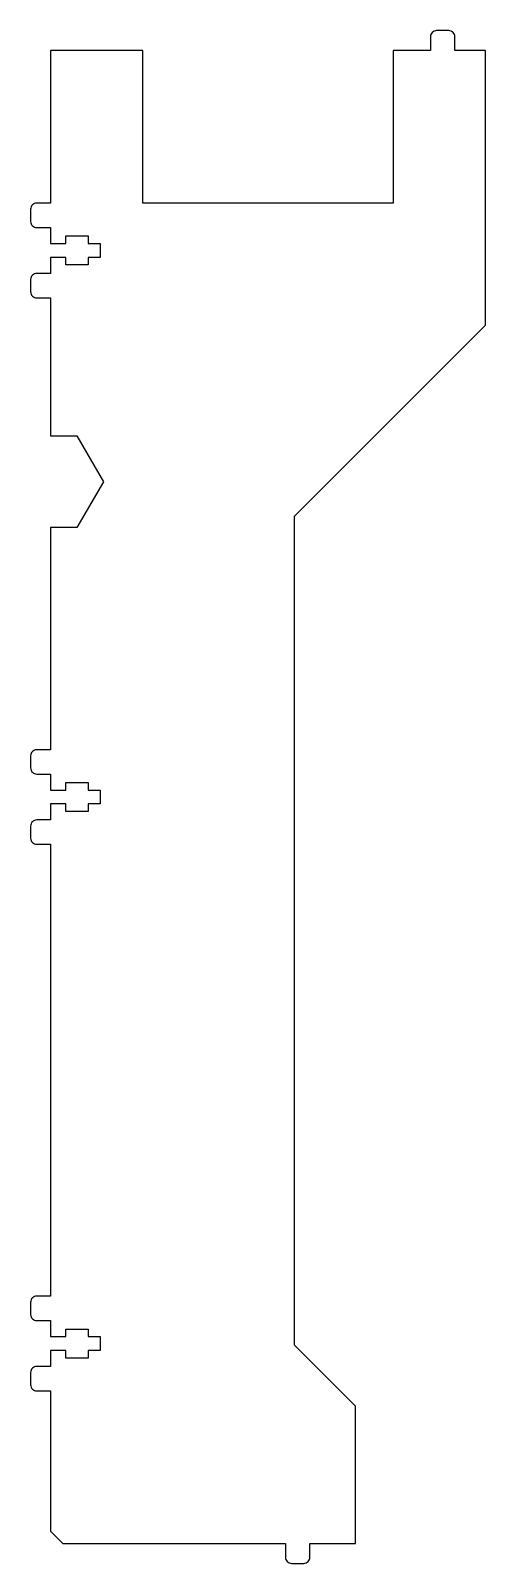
# Model space of a CAD drawing. Header units: millimetres. Extents: x -7 to 142, y -6 to 496.
import ezdxf

# ---------------------------------------------------------------- set-up
doc = ezdxf.new("R2010")
doc.units = ezdxf.units.MM

msp = doc.modelspace()

# ---------------------------------------------------------------- linework, layer by layer
msp.add_lwpolyline([(0, 4), (4, 0), (77, 0), (77, -4.5, 0.414214), (79, -6.5), (83, -6.5, 0.414214), (85, -4.5), (85, 0), (100, 0), (100, 45), (80, 65), (80, 336.5), (142.5, 399), (142.5, 489), (132.5, 489), (132.5, 493.5, 0.414214), (130.5, 495.5), (126.5, 495.5, 0.414214), (124.5, 493.5), (124.5, 489), (112.25, 489), (112.25, 439), (30.25, 439), (30.25, 489), (0, 489), (0, 439), (-4.5, 439, 0.414214), (-6.5, 437), (-6.5, 433, 0.414214), (-4.5, 431), (0, 431), (0, 425.75), (5, 425.75), (5, 428.25), (12.3, 428.25), (12.3, 425.75), (16.3, 425.75), (16.3, 421.25), (12.3, 421.25), (12.3, 418.75), (5, 418.75), (5, 421.25), (0, 421.25), (0, 416), (-4.5, 416, 0.414214), (-6.5, 414), (-6.5, 410, 0.414214), (-4.5, 408), (0, 408), (0, 362.75), (8.66, 362.75), (17.32, 347.75), (8.66, 332.75), (0, 332.75), (0, 260), (-4.5, 260, 0.414214), (-6.5, 258), (-6.5, 254, 0.414214), (-4.5, 252), (0, 252), (0, 246.75), (5, 246.75), (5, 249.25), (12.3, 249.25), (12.3, 246.75), (16.3, 246.75), (16.3, 242.25), (12.3, 242.25), (12.3, 239.75), (5, 239.75), (5, 242.25), (0, 242.25), (0, 237), (-4.5, 237, 0.414214), (-6.5, 235), (-6.5, 231, 0.414214), (-4.5, 229), (0, 229), (0, 81), (-4.5, 81, 0.414214), (-6.5, 79), (-6.5, 75, 0.414214), (-4.5, 73), (0, 73), (0, 67.75), (5, 67.75), (5, 70.25), (12.3, 70.25), (12.3, 67.75), (16.3, 67.75), (16.3, 63.25), (12.3, 63.25), (12.3, 60.75), (5, 60.75), (5, 63.25), (0, 63.25), (0, 58), (-4.5, 58, 0.414214), (-6.5, 56), (-6.5, 52, 0.414214), (-4.5, 50), (0, 50)], format="xyb", close=True)

doc.saveas('drawing.dxf')
